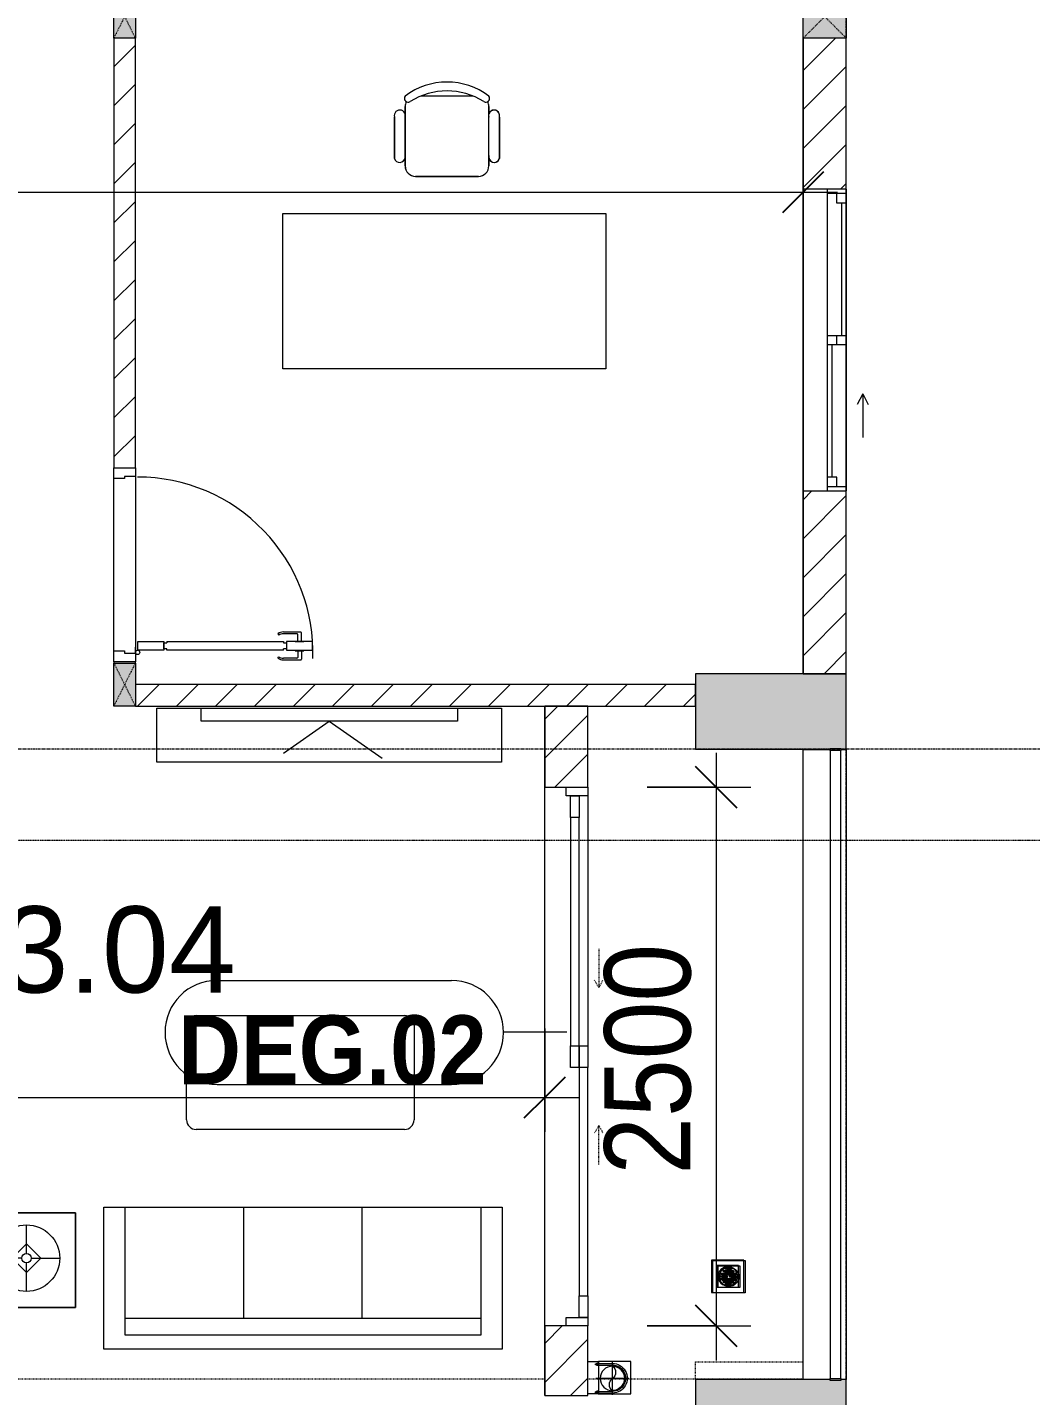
# Model space of a CAD drawing. Header units: millimetres. Extents: x 1591 to 240306, y -15958 to 82755.
# Drawn here: x 134452 to 139110, y 70037 to 76387 of the extents above; entities that cross this region are included whole.
import ezdxf

# ---------------------------------------------------------------- set-up
doc = ezdxf.new("R2010")
doc.units = ezdxf.units.MM
for name, pattern in [('Dash', [6, 3, -3]), ('Dash 1_8_', [6.35, 3.175, -3.175]), ('Dash Dot 3_16_', [7.9375, 4.7625, -1.5875, 0, -1.5875]), ('Grid Line', [22.225, 12.7, -3.175, 3.175, -3.175]), ('IMPORT-CENTER _2_', [40.64, 25.4, -5.08, 5.08, -5.08])]:
    doc.linetypes.add(name, pattern=pattern)
for name, color, linetype, lineweight in [('0-1', 7, 'Continuous', 5), ('A-ANNO-DIMS', 211, 'Continuous', 9), ('A-ANNO-DIMS-160', 211, 'Continuous', 9), ('A-AREA', 32, 'Dash 1_8_', 9), ('A-AREA-IDEN', 2, 'Continuous', 9), ('A-DETL-GENF-1', 9, 'Continuous', 9), ('A-DOOR', 31, 'Continuous', 9), ('A-DOOR-1', 254, 'Continuous', 9), ('A-DOOR-2', 9, 'Continuous', 9), ('A-DOOR-FRAM', 31, 'Continuous', 9), ('A-DOOR-HDLN', 31, 'Dash', 9), ('A-DOOR-IDEN', 31, 'Continuous', 9), ('A-FLOR-2', 9, 'Continuous', 9), ('A-FLOR-HRAL', 11, 'Continuous', 9), ('A-GLAZ', 151, 'Continuous', 9), ('A-WALL', 113, 'Continuous', 9), ('A-WALL-1', 253, 'Continuous', 18), ('A-WALL-2', 9, 'Continuous', 9), ('A-WALL-3', 113, 'Continuous', 18), ('A-WALL-PATT-1', 10, 'Continuous', 9), ('A-WALL-PATT-2', 111, 'Continuous', 9), ('G-ANNO-SYMB-1', 111, 'Dash Dot 3_16_', 18), ('G-IMPT-2', 8, 'IMPORT-CENTER _2_', 9), ('G-IMPT-3', 8, 'Continuous', 9), ('I-FURN', 30, 'Continuous', 9), ('I-FURN-1', 254, 'Continuous', 9), ('M-EQPM', 50, 'Continuous', 9), ('M-EQPM-1', 254, 'Continuous', 9), ('S-COLS', 52, 'Continuous', 9), ('S-COLS-1', 52, 'Continuous', 5), ('S-COLS-2', 7, 'Continuous', 18), ('S-COLS-3', 254, 'Continuous', 9), ('S-COLS-4', 253, 'Continuous', 18), ('S-COLS-5', 52, 'Continuous', 18), ('S-COLS-HDLN', 52, 'Dash', 9), ('S-COLS-HDLN-1', 9, 'Dash', 9), ('S-GRID-1', 1, 'Grid Line', 9)]:
    doc.layers.add(name, color=color, linetype=linetype, lineweight=lineweight)
doc.styles.add('Arial_6', font='arial_0.ttf', dxfattribs={"height": 400})
doc.styles.add('Arial_B_3', font='arialbd_0.ttf', dxfattribs={"width": 0.9, "height": 320})
doc.styles.add('UTM Avo', font='UTM Avo.ttf', dxfattribs={"width": 0.9, "height": 400})
doc.dimstyles.new('1_Dim_chi_tiet_2_5_1', dxfattribs={"dimscale": 304.8, "dimtxt": 399.720379, "dimasz": 0.629921, "dimexe": 0.524934, "dimexo": 0.0625, "dimgap": 0.052493, "dimtad": 1, "dimdec": 0, "dimrnd": 5, "dimzin": 0, "dimdsep": 46, "dimtxsty": 'UTM Avo', "dimblk1": 'OBLIQUE', "dimblk2": 'OBLIQUE', "dimsah": 1, "dimcen": 0.09, "dimdle": 0.524934, "dimazin": 0, "dimtfac": 1, "dimtdec": 4, "dimtix": 1, "dimtmove": 0, "dimatfit": 3, "dimfxl": 1.049869, "dimfxlon": 1, "dimtvp": 1, "dimtolj": 1, "dimtzin": 0, "dimarcsym": 2})
pattern_1 = [(45, (0, 0), (-90.50967, 90.50967), [])]
pattern_2 = [(45, (11001.35, 0), (-90.50967, 90.50967), [])]

# ---------------------------------------------------------------- blocks, each defined once
blk = doc.blocks.new('NCV_TKTC_KET CAU_rvt-1-TKCS_MB TẦNG 3-4')
at = {"layer": 'S-COLS-1'}
for points in [[(127227.6, 73036.9), (127252.4, 73036.9), (127252.4, 73386.9), (126552.4, 73386.9), (126552.4, 73036.9), (127177.6, 73036.9), (127177.6, 73040.3), (127227.6, 73040.3)], [(127252.6, 69761.9), (127252.6, 70111.9), (127227.6, 70111.9), (127227.6, 70106.9), (127177.6, 70106.9), (127177.6, 70111.9), (126552.6, 70111.9), (126552.6, 69761.9), (127227.6, 69761.9)]]:
    blk.add_hatch(color=256, dxfattribs=at).paths.add_polyline_path(points)
at = {"layer": 'S-COLS-2'}
for p, q in [((126552.4, 73386.9), (126552.4, 73036.9)), ((127252.4, 73386.9), (126552.4, 73386.9)), ((127252.4, 73036.9), (127252.4, 73386.9)), ((126552.4, 73036.9), (127177.6, 73036.9)), ((127227.6, 73036.9), (127252.4, 73036.9)), ((127177.6, 70111.9), (126552.6, 70111.9)), ((126552.6, 70111.9), (126552.6, 69761.9)), ((127252.6, 70111.9), (127227.6, 70111.9)), ((127252.6, 69761.9), (127252.6, 70111.9))]:
    blk.add_line(p, q, dxfattribs=at)
blk = doc.blocks.new('DOOR_CW_01 CANH MO-PANEL KINH - DIW_01-900x2200-CỬA GỖ VÂN LAMINATE-553375-TKCS_MB TẦNG 3-4')
at = {"layer": 'A-DETL-GENF-1'}
for p, q in [((-397, -182), (-397, -62)), ((-397, -62), (-357, -62)), ((-357, -62), (-357, -182)), ((-357, -182), (-397, -182)), ((-391, -196), (-391, -182)), ((-391, -182), (-363, -182)), ((-363, -182), (-363, -196)), ((-397, -196), (-391, -196)), ((-397, -738), (-397, -196)), ((-357, -196), (-363, -196)), ((-357, -196), (-357, -738)), ((-442, -737), (-442, -816.5)), ((-434, -799.5), (-434, -737)), ((-433.9, -711.2), (-427.3, -715.8)), ((-397, -738), (-391, -738)), ((-357, -752), (-397, -752)), ((-397, -752), (-397, -872)), ((-391, -752), (-391, -738)), ((-363, -752), (-391, -752)), ((-357, -738), (-363, -738)), ((-363, -738), (-363, -752)), ((-357, -872), (-357, -752)), ((-320.1, -711.2), (-326.7, -715.8)), ((-320, -799.5), (-320, -737)), ((-312, -737), (-312, -816.5)), ((-399, -820.5), (-438, -820.5)), ((-399, -803.5), (-430, -803.5)), ((-399, -792.2), (-399, -831.8)), ((-397, -792.2), (-399, -792.2)), ((-397, -792.2), (-397, -831.8)), ((-357, -792.2), (-357, -831.8)), ((-357, -792.2), (-355, -792.2)), ((-355, -792.2), (-355, -831.8)), ((-355, -803.5), (-324, -803.5)), ((-355, -820.5), (-316, -820.5)), ((-399, -831.8), (-397, -831.8)), ((-397, -872), (-357, -872)), ((-355, -831.8), (-357, -831.8))]:
    blk.add_line(p, q, dxfattribs=at)
blk.add_circle((-407, -60), 10, dxfattribs=at)
for centre, radius, start, end in [((-407, -60), 814, 268, 0), ((-397, -737), 45, 145, 180), ((-397, -737), 37, 145, 180), ((-357, -737), 37, 0, 35), ((-357, -737), 45, 360, 35), ((-438, -816.5), 4, 180, 270), ((-430, -799.5), 4, 180, 270), ((-324, -799.5), 4, 270, 0), ((-316, -816.5), 4, 270, 0)]:
    blk.add_arc(centre, radius, start, end, dxfattribs=at)
at = {"layer": 'A-DOOR-2'}
for p, q in [((-450, -50), (-450, 50)), ((-450, 50), (-400, 50)), ((-400, 50), (-400, 0)), ((400, 0), (400, 50)), ((400, 50), (450, 50)), ((450, 50), (450, -50)), ((-410, -50), (-450, -50)), ((-410, 0), (-410, -50)), ((-400, 0), (-410, 0)), ((-407, -50), (-382, -50)), ((410, 0), (400, 0)), ((410, -50), (410, 0)), ((450, -50), (410, -50))]:
    blk.add_line(p, q, dxfattribs=at)
blk = doc.blocks.new('BAN LV A - BAN LV A_dwg_ban hoc2-348006-TKCS_MB TẦNG 3-4')
at = {"layer": 'I-FURN'}
for p, q in [((-194.4, 388.8), (-194.4, 113.4)), ((145.8, 437.4), (-145.8, 437.4)), ((194.4, 113.4), (194.4, 388.8)), ((-243, 354.4), (-243, 162)), ((194.4, 351.4), (194.4, 150.8)), ((243.7, 162), (243.7, 354.4)), ((-120.5, 64.8), (120.5, 64.8))]:
    blk.add_line(p, q, dxfattribs=at)
at = {"layer": 'I-FURN', "flags": 128}
blk.add_lwpolyline([(-737.8, 610.5), (-737.8, 1330.5), (-154.9, 1330.5), (762.2, 1330.5), (762.2, 610.5)], close=True, dxfattribs=at)
at = {"layer": 'I-FURN'}
for centre, radius, start, end in [((-145.8, 388.8), 48.6, 90, 180), ((145.8, 388.8), 48.6, 360, 90), ((-218.7, 347.3), 25.3, 343.7398, 163.7398), ((219.4, 347.3), 25.3, 16.2602, 170.70537), ((-218.7, 154.9), 25.3, 163.7398, 16.2602), ((219.4, 154.9), 25.3, 189.29463, 16.2602), ((-180.2, 75.4), 17.8, 57.97259, 216.69006), ((-145.8, 113.4), 48.6, 180, 207.58444), ((0, 324), 324, 233.1301, 306.8699), ((0, 359.3), 318.2, 237.57575, 302.42425), ((180.2, 75.4), 17.8, 323.30994, 122.02741), ((145.8, 113.4), 48.6, 332.41556, 0)]:
    blk.add_arc(centre, radius, start, end, dxfattribs=at)
blk = doc.blocks.new('BAN LV A - BAN LV A_dwg-348005-TKCS_MB TẦNG 3-4')
at = {"extrusion": (0, 0, -1), "zscale": -1, "rotation": 180}
blk.add_blockref('BAN LV A - BAN LV A_dwg_ban hoc2-348006-TKCS_MB TẦNG 3-4', (-729, 1383.7), dxfattribs=at)
blk = doc.blocks.new('BAN LV A - BAN LV A-401069-TKCS_MB TẦNG 3-4')
at = {"layer": 'I-FURN-1'}
for p, q in [((-8.8, -53.2), (1491.2, -53.2)), ((-8.8, -773.2), (-8.8, -53.2)), ((1491.2, -53.2), (1491.2, -773.2)), ((1491.2, -773.2), (-8.8, -773.2)), ((583.2, -946.3), (874.8, -946.3)), ((534.6, -1029.3), (534.6, -994.9)), ((923.4, -994.9), (923.4, -1032.3)), ((486, -1221.7), (486, -1029.3)), ((972.7, -1029.3), (972.7, -1221.7)), ((534.6, -1270.3), (534.6, -1235.9)), ((923.4, -1232.9), (923.4, -1270.3))]:
    blk.add_line(p, q, dxfattribs=at)
for centre, radius, start, end in [((583.2, -994.9), 48.6, 90, 180), ((874.8, -994.9), 48.6, 0, 90), ((510.3, -1036.4), 25.3, 16.2602, 163.7398), ((948.4, -1036.4), 25.3, 16.2602, 170.70537), ((510.3, -1228.8), 25.3, 163.7398, 343.7398), ((948.4, -1228.8), 25.3, 189.29463, 16.2602), ((548.9, -1308.3), 17.8, 119.40397, 216.69006), ((583.2, -1270.3), 48.6, 180, 207.58444), ((729, -1059.7), 324, 233.1301, 306.8699), ((874.8, -1270.3), 48.6, 332.41556, 0), ((909.2, -1308.3), 17.8, 323.30994, 60.59603)]:
    blk.add_arc(centre, radius, start, end, dxfattribs=at)
at = {"extrusion": (0, 0, -1), "zscale": -1, "rotation": 180}
blk.add_blockref('BAN LV A - BAN LV A_dwg-348005-TKCS_MB TẦNG 3-4', (0, 0), dxfattribs=at)
blk = doc.blocks.new('THU NUOC - THU NUOC-461820-TKCS_MB TẦNG 3-4')
at = {"layer": 'M-EQPM-1'}
for p, q in [((-66.3, 70.6), (-66.3, -79.4)), ((83.7, 70.6), (-66.3, 70.6)), ((83.7, -79.4), (83.7, 70.6)), ((58.7, 45.6), (-41.3, 45.6)), ((-41.3, 45.6), (-41.3, -54.4)), ((-23.3, 10.8), (40.9, 10.8)), ((40.9, 4.8), (-23.3, 4.8)), ((-11, 23.3), (28.5, 23.3)), ((28.5, 17.3), (-11, 17.3)), ((-1.1, 35.6), (18.5, 35.6)), ((18.5, 29.6), (-1.1, 29.6)), ((58.7, -54.4), (58.7, 45.6)), ((-41.3, -54.4), (58.7, -54.4)), ((-23.3, -1.2), (0.7, -1.2)), ((0.7, -7.2), (-23.3, -7.2)), ((-23.3, -13.6), (40.9, -13.6)), ((40.9, -19.6), (-23.3, -19.6)), ((-11, -26.1), (28.5, -26.1)), ((28.5, -32.1), (-11, -32.1)), ((-1.1, -38.5), (18.5, -38.5)), ((18.5, -44.5), (-1.1, -44.5)), ((0.7, -1.2), (0.7, -7.2)), ((16.7, -1.2), (40.9, -1.2)), ((16.7, -7.2), (16.7, -1.2)), ((40.9, -7.2), (16.7, -7.2)), ((-66.3, -79.4), (83.7, -79.4))]:
    blk.add_line(p, q, dxfattribs=at)
for centre, radius, start, end in [((8.7, -4.4), 45, 0, 180), ((8.7, -4.4), 45, 0, 180), ((-23.3, 7.8), 3, 90, 270), ((-11, 20.3), 3, 90, 270), ((-1.1, 32.6), 3, 90, 270), ((18.5, 32.6), 3, 270, 90), ((28.5, 20.3), 3, 270, 90), ((40.9, 7.8), 3, 270, 90), ((8.7, -4.4), 45, 180, 360), ((8.7, -4.4), 45, 180, 360), ((-23.3, -4.2), 3, 90, 270), ((-23.3, -16.6), 3, 90, 270), ((-11, -29.1), 3, 90, 270), ((-1.1, -41.5), 3, 90, 270), ((18.5, -41.5), 3, 270, 90), ((28.5, -29.1), 3, 270, 90), ((40.9, -4.2), 3, 270, 90), ((40.9, -16.6), 3, 270, 90)]:
    blk.add_arc(centre, radius, start, end, dxfattribs=at)
blk = doc.blocks.new('G1_SOF - BO TRU - 100x200-746114-TKCS_MB TẦNG 3-4')
at = {"layer": 'S-COLS'}
blk.add_hatch(color=256, dxfattribs=at).paths.add_polyline_path([(50, -100), (50, 100), (-50, 100), (-50, -100)])
at = {"layer": 'S-COLS-4'}
for p, q in [((-50, 100), (50, 100)), ((-50, -100), (-50, 100)), ((50, 100), (50, -100)), ((50, -100), (-50, -100))]:
    blk.add_line(p, q, dxfattribs=at)
at = {"layer": 'S-COLS-HDLN-1'}
for p, q in [((50, -100), (-50, 100)), ((-50, -100), (50, 100))]:
    blk.add_line(p, q, dxfattribs=at)
blk = doc.blocks.new('LOBBY_SOFA_1 - LOBBY_SOFA_1-901228-TKCS_MB TẦNG 3-4')
at = {"layer": 'I-FURN'}
for p, q in [((-2128.3, 1548.5), (-1160.3, 1548.5)), ((-2172.3, 1064.5), (-2172.3, 1504.5)), ((-1116.3, 1504.5), (-1116.3, 1064.5)), ((-1160.3, 1020.5), (-2128.3, 1020.5)), ((-2556, 660), (-708, 660)), ((-2556, 0), (-2556, 660)), ((-2457, 66), (-2457, 660)), ((-1907, 143), (-1907, 660)), ((-1357, 143), (-1357, 660)), ((-807, 660), (-807, 66)), ((-708, 660), (-708, 0)), ((-2688.2, 633.5), (-3128.2, 633.5)), ((-3128.2, 633.5), (-3128.2, 193.5)), ((-2915.4, 445), (-2915.4, 577)), ((-2688.2, 193.5), (-2688.2, 633.5)), ((-2981.4, 423), (-2915.4, 489)), ((-2915.4, 489), (-2849.4, 423)), ((-2937.4, 423), (-3069.4, 423)), ((-2915.4, 357), (-2981.4, 423)), ((-2849.4, 423), (-2915.4, 357)), ((-2915.4, 269), (-2915.4, 401)), ((-2893.4, 423), (-2761.4, 423)), ((-3128.2, 193.5), (-2688.2, 193.5)), ((-807, 143), (-2457, 143)), ((-807, 66), (-2457, 66)), ((-708, 0), (-2556, 0))]:
    blk.add_line(p, q, dxfattribs=at)
for radius in [154, 22]:
    blk.add_circle((-2915.4, 423), radius, dxfattribs=at)
for centre, start, end in [((-2128.3, 1504.5), 90, 180), ((-1160.3, 1504.5), 0, 90), ((-2128.3, 1064.5), 180, 270), ((-1160.3, 1064.5), 270, 0)]:
    blk.add_arc(centre, 44, start, end, dxfattribs=at)
at = {"layer": 'I-FURN-1'}
for p, q in [((-2128.3, 1548.5), (-1160.3, 1548.5)), ((-2172.3, 1064.5), (-2172.3, 1504.5)), ((-1116.3, 1504.5), (-1116.3, 1064.5)), ((-1160.3, 1020.5), (-2128.3, 1020.5)), ((-2556, 660), (-708, 660)), ((-2556, 0), (-2556, 660)), ((-708, 660), (-708, 0)), ((-3128.2, 633.5), (-2688.2, 633.5)), ((-3128.2, 193.5), (-3128.2, 633.5)), ((-2688.2, 633.5), (-2688.2, 193.5)), ((-2688.2, 193.5), (-3128.2, 193.5)), ((-708, 0), (-2556, 0))]:
    blk.add_line(p, q, dxfattribs=at)
for centre, start, end in [((-2128.3, 1504.5), 90, 180), ((-1160.3, 1504.5), 0, 90), ((-2128.3, 1064.5), 180, 270), ((-1160.3, 1064.5), 270, 0)]:
    blk.add_arc(centre, 44, start, end, dxfattribs=at)
blk = doc.blocks.new('RES_BAN AN - RES_BAN AN-901221-TKCS_MB TẦNG 3-4')
at = {"layer": 'I-FURN-1'}
for p, q in [((0, 250), (1600, 250)), ((0, 0), (0, 250)), ((1600, 250), (1600, 0)), ((1600, 0), (0, 0))]:
    blk.add_line(p, q, dxfattribs=at)
blk = doc.blocks.new('KE TIVI-2 - KE TIVI-2-901222-TKCS_MB TẦNG 3-4')
at = {"layer": 'I-FURN-1'}
for p, q in [((0, 60), (-245.7, 232.1)), ((213, 209.1), (0, 60)), ((-595.6, 60), (595.6, 60)), ((-595.6, 0), (-595.6, 60)), ((595.6, 0), (-595.6, 0)), ((595.6, 60), (595.6, 0))]:
    blk.add_line(p, q, dxfattribs=at)
blk = doc.blocks.new('NCV_TKTC_TANG 3 - 4_rvt-2-TKCS_MB TẦNG 3-4')
at = {"layer": 'A-WALL-PATT-1'}
h = blk.add_hatch(dxfattribs=at)
h.set_pattern_fill('FP_1', color=256, style=0, pattern_type=2)
h.set_pattern_definition(pattern_1)
h.paths.add_polyline_path([(123952.5, 73436.9), (123952.5, 73443.1), (123852.5, 73443.1), (123852.5, 73436.9)])
h.paths.add_polyline_path([(123852.5, 74343.1), (123952.5, 74343.1), (123952.5, 76336.9), (123852.5, 76336.9), (123852.5, 74409.7)])
h = blk.add_hatch(dxfattribs=at)
h.set_pattern_fill('FP_1', color=256, style=0, pattern_type=2)
h.set_pattern_definition(pattern_1)
h.paths.add_polyline_path([(123952.5, 73236.9), (126552.5, 73236.9), (126552.5, 73336.9), (123952.5, 73336.9)])
at = {"layer": 'A-FLOR-2'}
for p, q in [((127052.5, 73386.9), (127052.5, 76436.9)), ((123952.5, 74303.1), (123952.5, 73483.1)), ((123852.5, 73493.1), (123852.5, 74293.1)), ((125852.5, 70036.9), (125852.5, 73236.9))]:
    blk.add_line(p, q, dxfattribs=at)
at = {"layer": 'A-WALL-1'}
for p, q in [((123852.5, 76336.9), (123852.5, 74343.1)), ((123952.5, 74343.1), (123952.5, 76336.9)), ((123852.5, 74343.1), (123952.5, 74343.1)), ((123852.5, 73443.1), (123852.5, 73436.9)), ((123952.5, 73443.1), (123852.5, 73443.1)), ((123952.5, 73436.9), (123952.5, 73443.1)), ((126552.5, 73336.9), (123952.5, 73336.9)), ((126552.5, 73236.9), (126552.5, 73336.9)), ((123952.5, 73236.9), (126552.5, 73236.9))]:
    blk.add_line(p, q, dxfattribs=at)
at = {"layer": 'A-WALL-2'}
for p, q in [((123952.5, 74303.1), (123952.5, 73483.1)), ((123852.5, 73493.1), (123852.5, 74293.1))]:
    blk.add_line(p, q, dxfattribs=at)
at = {"layer": 'A-DOOR-1', "rotation": 90.00000000000118}
blk.add_blockref('DOOR_CW_01 CANH MO-PANEL KINH - DIW_01-900x2200-CỬA GỖ VÂN LAMINATE-553375-TKCS_MB TẦNG 3-4', (123902.5, 73893.1), dxfattribs=at)
at = {"layer": 'I-FURN-1', "rotation": 180}
for name, p in [('BAN LV A - BAN LV A-401069-TKCS_MB TẦNG 3-4', (126128.1, 74749.2)), ('RES_BAN AN - RES_BAN AN-901221-TKCS_MB TẦNG 3-4', (125652.8, 73226.9)), ('KE TIVI-2 - KE TIVI-2-901222-TKCS_MB TẦNG 3-4', (124852.8, 73226.9))]:
    blk.add_blockref(name, p, dxfattribs=at)
at = {"layer": 'I-FURN-1'}
blk.add_blockref('LOBBY_SOFA_1 - LOBBY_SOFA_1-901228-TKCS_MB TẦNG 3-4', (126362.5, 70251.9), dxfattribs=at)
at = {"layer": 'M-EQPM-1', "rotation": 180}
blk.add_blockref('THU NUOC - THU NUOC-461820-TKCS_MB TẦNG 3-4', (126711.2, 70585.9), dxfattribs=at)
at = {"layer": 'S-COLS-3', "rotation": 180}
for p in [(123902.5, 76436.9), (123902.5, 73336.9)]:
    blk.add_blockref('G1_SOF - BO TRU - 100x200-746114-TKCS_MB TẦNG 3-4', p, dxfattribs=at)
blk = doc.blocks.new('1_FAMILY RVT - W01-WxH 1400x1400xmm-389822-TKCS_MB TẦNG 3-4')
at = {"layer": 'A-GLAZ'}
for p, q in [((248.4, 172.39), (299.2, 197.79)), ((248.4, 172.39), (299.2, 146.99)), ((248.4, 172.39), (451.6, 172.39)), ((-700, 96.19), (-700, -103.81)), ((700, 96.19), (-700, 96.19)), ((-700, 96.19), (-636.5, 96.19)), ((-680.95, 96.19), (-680.95, 7.29)), ((-636.5, 96.19), (-22.225, 96.19)), ((-636.5, 96.19), (-636.5, 51.74)), ((-636.5, 73.965), (-22.225, 73.965)), ((-22.225, 7.29), (-22.225, 96.19)), ((-22.225, 96.19), (22.225, 96.19)), ((22.225, 96.19), (680.95, 96.19)), ((22.225, 96.19), (22.225, 7.29)), ((680.95, 96.19), (700, 96.19)), ((680.95, 96.19), (680.95, 7.29)), ((700, -103.81), (700, 96.19)), ((-700, 7.29), (-680.95, 7.29)), ((-636.5, 51.74), (-680.95, 51.74)), ((-680.95, 7.29), (-22.225, 7.29)), ((22.225, 51.74), (-22.225, 51.74)), ((-22.225, 7.29), (22.225, 7.29)), ((22.225, 29.515), (636.5, 29.515)), ((22.225, 7.29), (636.5, 7.29)), ((636.5, 51.74), (636.5, 7.29)), ((680.95, 51.74), (636.5, 51.74)), ((636.5, 7.29), (700, 7.29)), ((-700, -103.81), (700, -103.81))]:
    blk.add_line(p, q, dxfattribs=at)
blk = doc.blocks.new('Railing - 50 x 10mm-1251311-TKCS_MB TẦNG 3-4')
at = {"layer": 'A-FLOR-HRAL'}
for p, q in [((25, 5), (-25, 5)), ((-25, 5), (-25, -5)), ((25, -5), (25, 5)), ((-25, -5), (25, -5))]:
    blk.add_line(p, q, dxfattribs=at)
blk = doc.blocks.new('Railing - Railing-3235604-TKCS_MB TẦNG 3-4')
at = {"layer": 'A-FLOR-HRAL'}
for p, q in [((127177.6, 73030.3), (127177.6, 70116.9)), ((127227.6, 70116.9), (127227.6, 73030.3))]:
    blk.add_line(p, q, dxfattribs=at)
at = {"extrusion": (0, 0, -1), "zscale": -1}
for p in [(-127202.6, 73035.3), (-127202.6, 70111.9)]:
    blk.add_blockref('Railing - 50 x 10mm-1251311-TKCS_MB TẦNG 3-4', p, dxfattribs=at)
blk = doc.blocks.new('G1_SOF - BO TRU - 200x200-3054294-TKCS_MB TẦNG 3-4')
at = {"layer": 'S-COLS'}
blk.add_hatch(color=256, dxfattribs=at).paths.add_polyline_path([(100, 100), (-100, 100), (-100, -100), (100, -100)])
at = {"layer": 'S-COLS-5'}
for p, q in [((-100, 100), (100, 100)), ((-100, -100), (-100, 100)), ((100, 100), (100, -100)), ((100, -100), (-100, -100))]:
    blk.add_line(p, q, dxfattribs=at)
at = {"layer": 'S-COLS-HDLN'}
for p, q in [((100, -100), (-100, 100)), ((-100, -100), (100, 100))]:
    blk.add_line(p, q, dxfattribs=at)
blk = doc.blocks.new('DEG_02-DEG_03 - DEG_02-2500x2400mm-CỬA ĐI 02 CÁNH TRƯỢT-841416-TKCS_MB TẦNG 3-4')
at = {"layer": 'A-DOOR'}
for p, q in [((-1210, -100), (-1210, -60)), ((-1210, -60), (-1110, -60)), ((-1110, -60), (-1110, -100)), ((-50, -60), (-1110, -60)), ((-50, -60), (-50, -20)), ((-50, -20), (50, -20)), ((50, -60), (-50, -60)), ((-50, -100), (-50, -60)), ((-50, -60), (50, -60)), ((50, -20), (50, -60)), ((1110, -20), (50, -20)), ((50, -60), (1110, -60)), ((50, -60), (50, -100)), ((1110, -60), (1110, -20)), ((1110, -20), (1210, -20)), ((1210, -60), (1110, -60)), ((1210, -20), (1210, -60)), ((-1110, -100), (-1210, -100)), ((-1110, -100), (-50, -100)), ((50, -100), (-50, -100))]:
    blk.add_line(p, q, dxfattribs=at)
at = {"layer": 'A-DOOR-FRAM'}
for p, q in [((-1250, 0), (-1210, 0)), ((-1250, -100), (-1250, 0)), ((-1210, 0), (-1210, -100)), ((1210, -100), (1210, 0)), ((1210, 0), (1250, 0)), ((1250, 0), (1250, -100)), ((-1210, -100), (-1250, -100)), ((1250, -100), (1210, -100))]:
    blk.add_line(p, q, dxfattribs=at)
at = {"layer": 'A-DOOR-HDLN'}
for p, q in [((-500.4, -151.1), (-320.4, -151.1)), ((-320.4, -151.1), (-355, -131.1)), ((-320.4, -151.1), (-355, -171.1)), ((320.4, -151.1), (355, -131.1)), ((320.4, -151.1), (355, -171.1)), ((500.4, -151.1), (320.4, -151.1))]:
    blk.add_line(p, q, dxfattribs=at)
blk = doc.blocks.new('TKTC_XREF_251221_MB TANG 2-7 - TKTC_XREF_260130_MB TANG 2-5_dwg_THU NUOC - THU NUOC-444531-TKCS_MB TẦNG 1-4746810-TKCS_MB TẦNG 3-4')
at = {"layer": 'G-IMPT-3'}
for p, q in [((-23.3, 10.8), (40.9, 10.8)), ((40.9, 4.8), (-23.3, 4.8)), ((-11, 23.3), (28.5, 23.3)), ((28.5, 17.3), (-11, 17.3)), ((-1.1, 35.6), (18.5, 35.6)), ((18.5, 29.6), (-1.1, 29.6)), ((-23.3, -13.6), (40.9, -13.6)), ((40.9, -19.6), (-23.3, -19.6)), ((-11, -26.1), (28.5, -26.1)), ((28.5, -32.1), (-11, -32.1)), ((-1.1, -38.5), (18.5, -38.5)), ((18.5, -44.5), (-1.1, -44.5))]:
    blk.add_line(p, q, dxfattribs=at)
at = {"layer": 'G-IMPT-3', "flags": 128}
for points in [[(83.7, -79.4), (83.7, 70.6), (-66.3, 70.6), (-66.3, -79.4)], [(58.7, -54.4), (58.7, 45.6), (-41.3, 45.6), (-41.3, -54.4)]]:
    blk.add_lwpolyline(points, close=True, dxfattribs=at)
for points in [[(-23.3, -1.2), (0.7, -1.2), (0.7, -7.2), (-23.3, -7.2)], [(40.9, -7.2), (16.7, -7.2), (16.7, -1.2), (40.9, -1.2)]]:
    blk.add_lwpolyline(points, dxfattribs=at)
at = {"layer": 'G-IMPT-3'}
for centre, radius, start, end in [((8.7, -4.4), 45, 360, 180), ((8.7, -4.4), 45, 360, 180), ((-23.3, 7.8), 3, 90, 270), ((-11, 20.3), 3, 90, 270), ((-1.1, 32.6), 3, 90, 270), ((18.5, 32.6), 3, 270, 90), ((28.5, 20.3), 3, 270, 90), ((40.9, 7.8), 3, 270, 90), ((8.7, -4.4), 45, 180, 360), ((8.7, -4.4), 45, 180, 360), ((-23.3, -4.2), 3, 90, 270), ((-23.3, -16.6), 3, 90, 270), ((-11, -29.1), 3, 90, 270), ((-1.1, -41.5), 3, 90, 270), ((18.5, -41.5), 3, 270, 90), ((28.5, -29.1), 3, 270, 90), ((40.9, -4.2), 3, 270, 90), ((40.9, -16.6), 3, 270, 90)]:
    blk.add_arc(centre, radius, start, end, dxfattribs=at)
blk = doc.blocks.new('TKTC_XREF_251221_MB TANG 2-7 - TKTC_XREF_260130_MB TANG 2-5_dwg_$cc-4746805-TKCS_MB TẦNG 3-4')
at = {"layer": 'G-IMPT-2'}
for p, q in [((0, -0.673), (0, 0.673)), ((-0.673, 0), (0.673, 0))]:
    blk.add_line(p, q, dxfattribs=at)
at = {"layer": 'M-EQPM'}
blk.add_circle((0, 0), 0.5, dxfattribs=at)
for centre, radius, start, end in [((0, 0), 0.5, 90, 270), ((0.188, 0.25), 0.313, 126.8699, 233.1301), ((-0.188, -0.25), 0.313, 306.8699, 53.1301)]:
    blk.add_arc(centre, radius, start, end, dxfattribs=at)
blk = doc.blocks.new('TKTC_XREF_251221_MB TANG 2-7 - TKTC_XREF_260130_MB TANG 2-5_dwg_CUM U_DN100-4746799-TKCS_MB TẦNG 3-4')
at = {"layer": 'G-IMPT-3'}
blk.add_hatch(color=256, dxfattribs=at).paths.add_polyline_path([(0, 61), (15.8, 58.9), (30.5, 52.8), (43.1, 43.1), (52.8, 30.5), (58.9, 15.8), (61, 0), (58.9, -15.8), (52.8, -30.5), (43.1, -43.1), (30.5, -52.8), (15.8, -58.9), (0, -61), (0, -57), (14.8, -55.1), (28.5, -49.4), (40.3, -40.3), (49.4, -28.5), (55.1, -14.8), (57, 0), (55.1, 14.8), (49.4, 28.5), (40.3, 40.3), (28.5, 49.4), (14.8, 55.1), (0, 57)])
for p, q in [((-79.1, 66.6), (-79.1, 63.4)), ((-76.6, 66.6), (-76.6, 63.4)), ((-74.6, 66.6), (-74.6, 63.4)), ((-72.7, 69.3), (-72.7, 60.7)), ((-66.9, 67.9), (-71.7, 67.9)), ((-65, 69), (0, 69)), ((-66.9, 62.1), (-71.7, 62.1)), ((-79.1, -63.4), (-79.1, -66.6)), ((-76.6, -63.4), (-76.6, -66.6)), ((-74.6, -63.4), (-74.6, -66.6)), ((-72.7, -60.7), (-72.7, -69.3)), ((-66.9, -62.1), (-71.7, -62.1)), ((-66.9, -67.9), (-71.7, -67.9)), ((-65, -69), (0, -69))]:
    blk.add_line(p, q, dxfattribs=at)
at = {"layer": 'G-IMPT-3', "flags": 128}
for points in [[(-72.7, 67.6), (-78.1, 67.6), (-78.1, 62.4), (-72.7, 62.4)], [(-71.7, 59.2), (-66.9, 59.2), (-66.9, 70.8), (-71.7, 70.8)], [(-66.9, 70.8), (-66.9, 72.7), (-65, 72.7), (-65, 57.3), (-66.9, 57.3), (-66.9, 59.2)], [(-65, 61), (0, 61), (0, 57)], [(-72.7, -62.4), (-78.1, -62.4), (-78.1, -67.6), (-72.7, -67.6)], [(-71.7, -70.8), (-66.9, -70.8), (-66.9, -59.2), (-71.7, -59.2)], [(-66.9, -59.2), (-66.9, -57.3), (-65, -57.3), (-65, -72.7), (-66.9, -72.7), (-66.9, -70.8)], [(-65, -61), (0, -61), (0, -57)]]:
    blk.add_lwpolyline(points, dxfattribs=at)
at = {"layer": 'G-IMPT-3'}
for centre, radius, start, end in [((-78.1, 66.6), 0.96, 90, 180), ((-71.1, 69.3), 1.56, 112.61986, 247.38014), ((-67.9, 65), 4.8, 143.1301, 216.8699), ((0, 0), 69, 270, 90), ((-78.1, 63.4), 0.96, 180, 270), ((-71.1, 60.7), 1.56, 112.61986, 247.38014), ((0, 0), 61, 270, 90), ((0, 0), 57, 270, 90), ((-78.1, -63.4), 0.96, 90, 180), ((-71.1, -60.7), 1.56, 112.61986, 247.38014), ((-67.9, -65), 4.8, 143.1301, 216.8699), ((-78.1, -66.6), 0.96, 180, 270), ((-71.1, -69.3), 1.56, 112.61986, 247.38014)]:
    blk.add_arc(centre, radius, start, end, dxfattribs=at)
blk = doc.blocks.new('TKTC_XREF_251221_MB TANG 2-7 - TKTC_XREF_251221_MB TANG 2-7-2039446-TKCS_MB TẦNG 3-4')
at = {"layer": 'M-EQPM'}
for p, q in [((93600, 55798.4), (93600, 56149.9)), ((92400, 52958.8), (92449.8, 52958.5)), ((92449.8, 52958.5), (92449.8, 52808)), ((92449.9, 52958.7), (92449.9, 52808.3)), ((92599.6, 52958.7), (92449.9, 52958.7)), ((92599.6, 52808.3), (92599.6, 52958.7)), ((92449.8, 52808), (92400, 52808.4)), ((92449.9, 52808.3), (92599.6, 52808.3))]:
    blk.add_line(p, q, dxfattribs=at)
at = {"extrusion": (0, 0, -1), "zscale": -1}
blk.add_blockref('TKTC_XREF_251221_MB TANG 2-7 - TKTC_XREF_260130_MB TANG 2-5_dwg_THU NUOC - THU NUOC-444531-TKCS_MB TẦNG 1-4746810-TKCS_MB TẦNG 3-4', (-93064.8, 53356.2), dxfattribs=at)
at = {"extrusion": (0, 0, -1)}
for name, p, xscale, yscale, zscale, rotation in [('TKTC_XREF_251221_MB TANG 2-7 - TKTC_XREF_260130_MB TANG 2-5_dwg_CUM U_DN100-4746799-TKCS_MB TẦNG 3-4', (-92514.8, 52880.7), 0.9975000000000006, 0.9975000000000006, -0.9975000000000006, 180.000991338195), ('TKTC_XREF_251221_MB TANG 2-7 - TKTC_XREF_260130_MB TANG 2-5_dwg_$cc-4746805-TKCS_MB TẦNG 3-4', (-92514.8, 52879.8), 113.7150000000073, 113.7150000000073, -113.7150000000073, 359.9990086636432)]:
    blk.add_blockref(name, p, dxfattribs=dict(at, xscale=xscale, yscale=yscale, zscale=zscale, rotation=rotation))
blk = doc.blocks.new('STN_Door Tag - STN_Door Tag-1788670-TKCS_MB TẦNG 3-4')
at = {"layer": 'A-DOOR-IDEN'}
for p, q in [((-3.37, 1.495), (3.431, 1.495)), ((-3.37, -1.524), (3.431, -1.524))]:
    blk.add_line(p, q, dxfattribs=at)
for centre, start, end in [((-3.37, -0.015), 90, 270), ((3.431, -0.015), 270, 90)]:
    blk.add_arc(centre, 1.509, start, end, dxfattribs=at)
blk = doc.blocks.new('DIMBLOCK284-TKCS_MB TẦNG 3-4')
at = {"layer": 'A-ANNO-DIMS-160'}
for p, q in [((137650.2, 73020.3), (137650.2, 70200.3)), ((137330.2, 72860.3), (137810.2, 72860.3)), ((137650.2, 72860.3), (137330.2, 72860.3)), ((137330.2, 70360.3), (137810.2, 70360.3)), ((137650.2, 70360.3), (137330.2, 70360.3))]:
    blk.add_line(p, q, dxfattribs=at)
at = {"layer": 'A-ANNO-DIMS-160', "lineweight": 25}
for p, q in [((137650.2, 72860.3), (137554.2, 72956.3)), ((137650.2, 72860.3), (137746.2, 72764.3)), ((137650.2, 70360.3), (137554.2, 70456.3)), ((137650.2, 70360.3), (137746.2, 70264.3))]:
    blk.add_line(p, q, dxfattribs=at)
at = {"layer": 'A-ANNO-DIMS-160', "color": 0, "insert": (137130.6, 71062.5), "char_height": 400, "width": 1314.636, "attachment_point": 1, "rotation": 90, "line_spacing_factor": 1.110334, "style": 'UTM Avo'}
blk.add_mtext('2500', dxfattribs=at)
blk = doc.blocks.new('_Oblique')
at = {"color": 0, "linetype": 'ByBlock', "lineweight": -2}
blk.add_line((-0.5, -0.5), (0.5, 0.5), dxfattribs=at)
blk = doc.blocks.new('DIMBLOCK372-TKCS_MB TẦNG 3-4')
at = {"layer": 'A-ANNO-DIMS-160'}
for p, q in [((130053.8, 71740.6), (130053.8, 71260.6)), ((130053.8, 71420.6), (130053.8, 71740.6)), ((136853.9, 71740.6), (136853.9, 71260.6)), ((136853.9, 71420.6), (136853.9, 71740.6)), ((129893.8, 71420.6), (137013.9, 71420.6))]:
    blk.add_line(p, q, dxfattribs=at)
at = {"layer": 'A-ANNO-DIMS-160', "lineweight": 25}
for p, q in [((130053.8, 71420.6), (130149.8, 71516.6)), ((136853.9, 71420.6), (136949.9, 71516.6)), ((130053.8, 71420.6), (129957.8, 71324.6)), ((136853.9, 71420.6), (136757.9, 71324.6))]:
    blk.add_line(p, q, dxfattribs=at)
at = {"layer": 'A-ANNO-DIMS-160', "color": 0, "insert": (132906.1, 71940.3), "char_height": 400, "width": 1314.636, "attachment_point": 1, "line_spacing_factor": 1.110334, "style": 'UTM Avo'}
blk.add_mtext('6800', dxfattribs=at)
blk = doc.blocks.new('DIMBLOCK416-TKCS_MB TẦNG 3-4')
at = {"layer": 'A-ANNO-DIMS-160'}
for p, q in [((129453.9, 75941.8), (129453.9, 75461.8)), ((129453.9, 75621.8), (129453.9, 75941.8)), ((138053.9, 75941.8), (138053.9, 75461.8)), ((138053.9, 75621.8), (138053.9, 75941.8)), ((129293.9, 75621.8), (138213.9, 75621.8))]:
    blk.add_line(p, q, dxfattribs=at)
at = {"layer": 'A-ANNO-DIMS-160', "lineweight": 25}
for p, q in [((129453.9, 75621.8), (129549.9, 75717.8)), ((138053.9, 75621.8), (138149.9, 75717.8)), ((129453.9, 75621.8), (129357.9, 75525.8)), ((138053.9, 75621.8), (137957.9, 75525.8))]:
    blk.add_line(p, q, dxfattribs=at)
at = {"layer": 'A-ANNO-DIMS-160', "color": 0, "insert": (133206.1, 76141.4), "char_height": 400, "width": 1314.636, "attachment_point": 1, "line_spacing_factor": 1.110334, "style": 'UTM Avo'}
blk.add_mtext('8600', dxfattribs=at)

msp = doc.modelspace()

# ---------------------------------------------------------------- hatches: boundary and pattern name
at = {"layer": 'A-WALL-PATT-2'}
h = msp.add_hatch(dxfattribs=at)
h.set_pattern_fill('FP_1', color=256, style=0, pattern_type=2)
h.set_pattern_definition(pattern_2)
h.paths.add_polyline_path([(138253.9, 73386.9), (138253.9, 74235.3), (138053.9, 74235.3), (138053.9, 73386.9)])
h.paths.add_polyline_path([(138053.9, 75635.3), (138253.9, 75635.3), (138253.9, 76336.9), (138053.9, 76336.9)])
h = msp.add_hatch(dxfattribs=at)
h.set_pattern_fill('FP_1', color=256, style=0, pattern_type=2)
h.set_pattern_definition(pattern_2)
h.paths.add_polyline_path([(136853.9, 70036.9), (137053.9, 70036.9), (137053.9, 70360.3), (136853.9, 70360.3), (136853.9, 70177.1)])
h.paths.add_polyline_path([(136853.9, 72860.3), (137053.9, 72860.3), (137053.9, 73236.9), (136853.9, 73236.9)])

# ---------------------------------------------------------------- linework, layer by layer
at = {"layer": 'A-AREA'}
for p, q in [((137553.8, 70116.8), (137553.9, 70193.4)), ((137553.9, 70193.4), (138053.9, 70193.4)), ((130053.9, 70114.7), (136853.9, 70114.7)), ((137053.9, 70114.7), (138053.9, 70114.7))]:
    msp.add_line(p, q, dxfattribs=at)
at = {"layer": 'A-DOOR-IDEN'}
msp.add_line((136957.3, 71724.1), (136662.6, 71724.1), dxfattribs=at)
at = {"layer": 'A-WALL'}
for p, q in [((138053.9, 70111.9), (138053.9, 73035.3)), ((138053.9, 73035.3), (138178.9, 73035.3)), ((138228.9, 73035.3), (138253.9, 73035.3)), ((138253.9, 73035.3), (138253.9, 70111.9)), ((136853.9, 70360.3), (136853.9, 72860.3)), ((137053.9, 72820.3), (137053.9, 71660.3))]:
    msp.add_line(p, q, dxfattribs=at)
at = {"layer": 'A-WALL-3'}
for p, q in [((138053.9, 76336.9), (138053.9, 75635.3)), ((138253.9, 75635.3), (138253.9, 76336.9)), ((138053.9, 74235.3), (138053.9, 73386.9)), ((138253.9, 73386.9), (138253.9, 74235.3)), ((138053.9, 73386.9), (138253.9, 73386.9)), ((137053.9, 73236.9), (136853.9, 73236.9)), ((136853.9, 73236.9), (136853.9, 72860.3)), ((137053.9, 72860.3), (137053.9, 73236.9)), ((136853.9, 72860.3), (137053.9, 72860.3)), ((137053.9, 70360.3), (136853.9, 70360.3)), ((136853.9, 70360.3), (136853.9, 70036.9)), ((137053.9, 70036.9), (137053.9, 70360.3)), ((136853.9, 70036.9), (137053.9, 70036.9))]:
    msp.add_line(p, q, dxfattribs=at)
at = {"layer": 'G-ANNO-SYMB-1'}
msp.add_line((39749.2, 72614.1), (145928.2, 72614.1), dxfattribs=at)
at = {"layer": 'S-GRID-1'}
for p, q in [((138253.9, 19175.3), (138253.9, 76690.4)), ((139245.7, 73036.9), (45492.6, 73036.9))]:
    msp.add_line(p, q, dxfattribs=at)

# ---------------------------------------------------------------- block references
at = {"layer": '0-1'}
for name in ['NCV_TKTC_KET CAU_rvt-1-TKCS_MB TẦNG 3-4', 'NCV_TKTC_TANG 3 - 4_rvt-2-TKCS_MB TẦNG 3-4']:
    msp.add_blockref(name, (11001.4, 0), dxfattribs=at)
at = {"layer": 'A-DOOR', "rotation": 90.00000000000011}
msp.add_blockref('DEG_02-DEG_03 - DEG_02-2500x2400mm-CỬA ĐI 02 CÁNH TRƯỢT-841416-TKCS_MB TẦNG 3-4', (136953.9, 71610.3), dxfattribs=at)
at = {"layer": 'A-DOOR-IDEN', "xscale": 159.9999999999999, "yscale": 159.9999999999999, "zscale": 159.9999999999999}
msp.add_blockref('STN_Door Tag - STN_Door Tag-1788670-TKCS_MB TẦNG 3-4', (135872.1, 71724.8), dxfattribs=at)
at = {"layer": 'A-FLOR-HRAL'}
msp.add_blockref('Railing - Railing-3235604-TKCS_MB TẦNG 3-4', (11001.4, 0), dxfattribs=at)
at = {"layer": 'A-GLAZ', "rotation": 270}
msp.add_blockref('1_FAMILY RVT - W01-WxH 1400x1400xmm-389822-TKCS_MB TẦNG 3-4', (138157.7, 74935.3), dxfattribs=at)
at = {"layer": 'M-EQPM'}
msp.add_blockref('TKTC_XREF_251221_MB TANG 2-7 - TKTC_XREF_251221_MB TANG 2-7-2039446-TKCS_MB TẦNG 3-4', (44653.9, 17236.9), dxfattribs=at)
at = {"layer": 'S-COLS', "rotation": 180}
msp.add_blockref('G1_SOF - BO TRU - 200x200-3054294-TKCS_MB TẦNG 3-4', (138153.9, 76436.9), dxfattribs=at)

# ---------------------------------------------------------------- texts
at = {"layer": 'A-AREA-IDEN', "insert": (134301.7, 71902), "char_height": 400, "width": 2233.6, "attachment_point": 8, "line_spacing_factor": 0.936439, "style": 'Arial_6'}
msp.add_mtext('\\pt8,16,24,32,40,48,56,64,72,80,88,96,104,112,120,128,136,144,152,160,168,176,184,192,200,208,216,224,232,240,248,256;A3.03.04', dxfattribs=at)
at = {"layer": 'A-DOOR-IDEN', "insert": (135868.9, 71639.4), "char_height": 320, "width": 1467.36, "attachment_point": 5, "line_spacing_factor": 0.936439, "style": 'Arial_B_3'}
msp.add_mtext('\\pt7.2,14.4,21.6,28.8,36,43.2,50.4,57.6,64.8,72,79.2,86.4,93.6,100.8,108,115.2,122.4,129.6,136.8,144,151.2,158.4,165.6,172.8,180,187.2,194.4,201.6,208.8,216,223.2,230.4;DEG.02', dxfattribs=at)

# ---------------------------------------------------------------- dimensions: what is measured, and where the dimension line sits
at = {"layer": 'A-ANNO-DIMS'}
for base, p1, p2, override, picture, middle in [((138053.9, 75621.8), (129453.9, 75941.8), (138053.9, 75941.8), {"dimpost": '<>', "dimfxl": 8600}, 'DIMBLOCK416-TKCS_MB TẦNG 3-4', (133753.9, 75844.8)), ((136853.9, 71420.6), (130053.8, 71740.6), (136853.9, 71740.6), {"dimpost": '<>', "dimfxl": 6800.071331}, 'DIMBLOCK372-TKCS_MB TẦNG 3-4', (133453.9, 71643.6))]:
    dim = msp.add_linear_dim(base=base, p1=p1, p2=p2, dimstyle='1_Dim_chi_tiet_2_5_1', override=override, dxfattribs=at)
    dim.commit()
    dim.dimension.update_dxf_attribs({"geometry": picture, "text_midpoint": middle})
dim = msp.add_linear_dim(base=(137650.2, 70360.3), p1=(137330.2, 72860.3), p2=(137330.2, 70360.3), angle=90, dimstyle='1_Dim_chi_tiet_2_5_1', override={"dimpost": '<>', "dimfxl": 2500}, dxfattribs=at)
dim.commit()
dim.dimension.update_dxf_attribs({"geometry": 'DIMBLOCK284-TKCS_MB TẦNG 3-4', "text_midpoint": (137427.2, 71610.3)})

doc.saveas('drawing.dxf')
